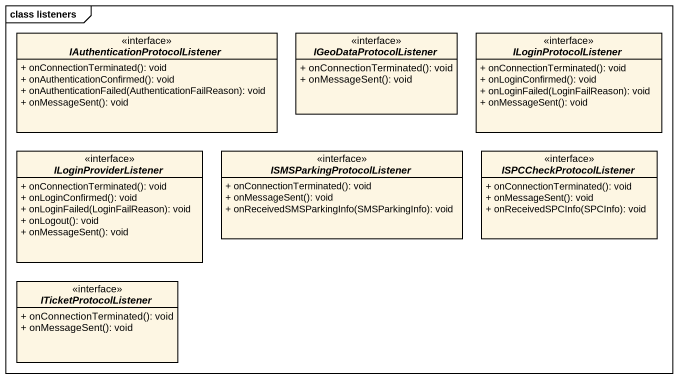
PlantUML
@startuml
mainframe class listeners
hide circle
hide empty members
skinparam classAttributeIconSize 0
interface "IAuthenticationProtocolListener" as IAuthenticationProtocolListe <<interface>> {
  + onConnectionTerminated(): void
  + onAuthenticationConfirmed(): void
  + onAuthenticationFailed(AuthenticationFailReason): void
  + onMessageSent(): void
}
interface IGeoDataProtocolListener <<interface>> {
  + onConnectionTerminated(): void
  + onMessageSent(): void
}
interface ILoginProtocolListener <<interface>> {
  + onConnectionTerminated(): void
  + onLoginConfirmed(): void
  + onLoginFailed(LoginFailReason): void
  + onMessageSent(): void
}
interface ILoginProviderListener <<interface>> {
  + onConnectionTerminated(): void
  + onLoginConfirmed(): void
  + onLoginFailed(LoginFailReason): void
  + onLogout(): void
  + onMessageSent(): void
}
interface ISMSParkingProtocolListener <<interface>> {
  + onConnectionTerminated(): void
  + onMessageSent(): void
  + onReceivedSMSParkingInfo(SMSParkingInfo): void
}
interface ISPCCheckProtocolListener <<interface>> {
  + onConnectionTerminated(): void
  + onMessageSent(): void
  + onReceivedSPCInfo(SPCInfo): void
}
interface ITicketProtocolListener <<interface>> {
  + onConnectionTerminated(): void
  + onMessageSent(): void
}
@enduml
